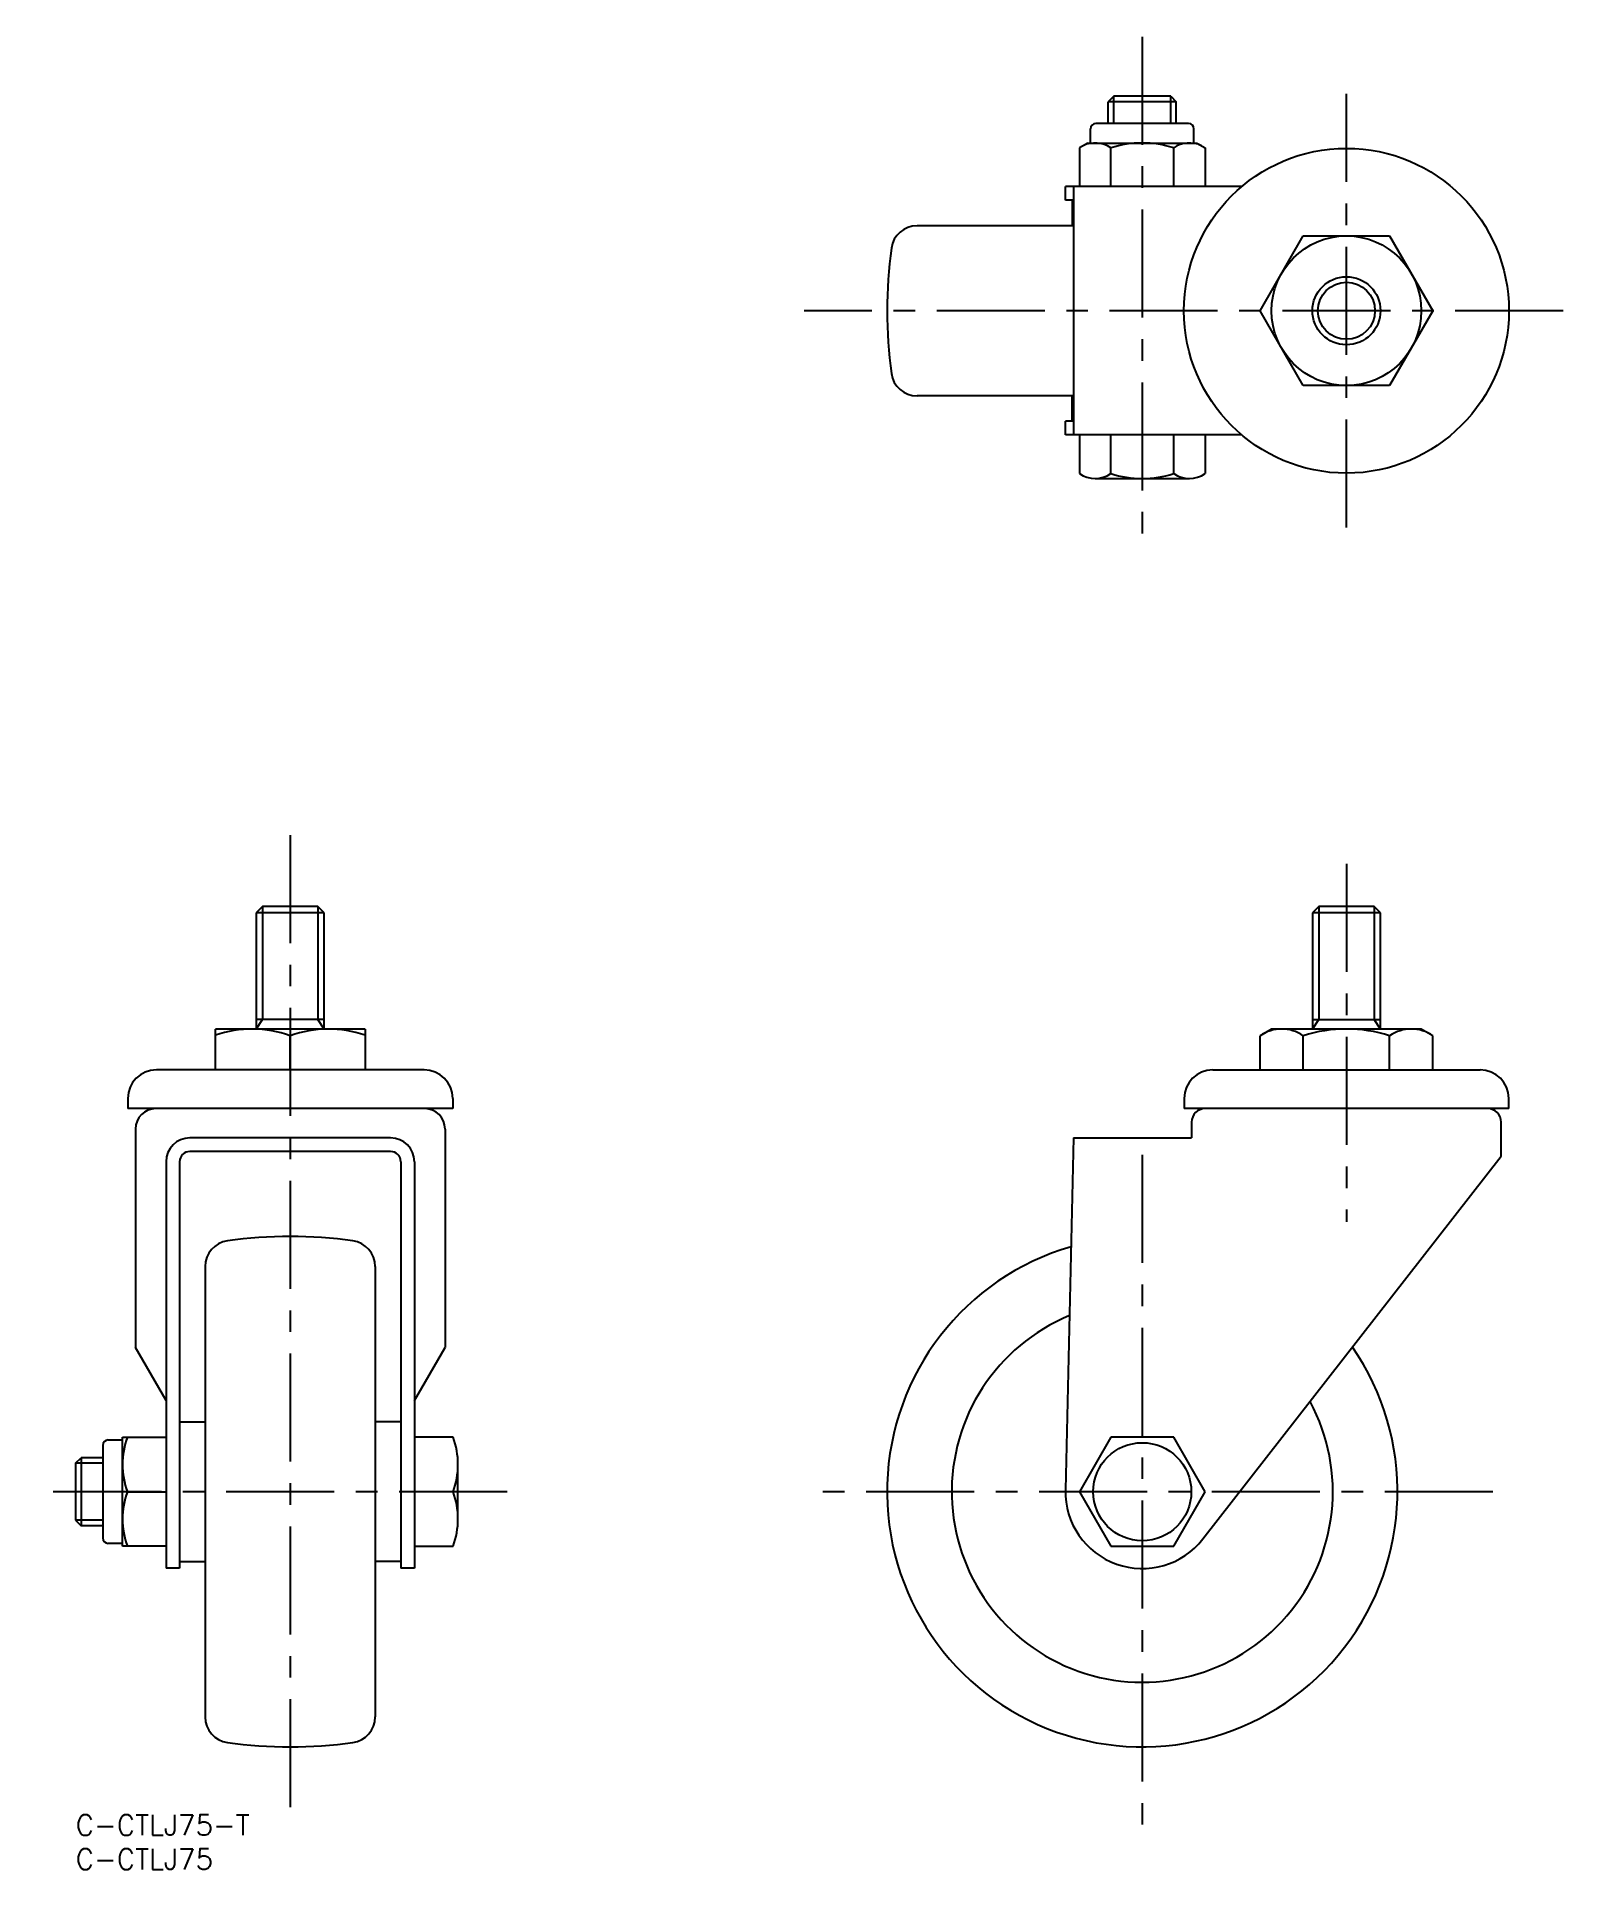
# Model space of a CAD drawing. Extents: x -6 to 219, y -8 to 261.
import ezdxf

# ---------------------------------------------------------------- set-up
doc = ezdxf.new("R2010")
doc.units = 0
doc.header["$LTSCALE"] = 0.5
doc.linetypes.add('CENTER', pattern=[50.8, 31.75, -6.35, 6.35, -6.35])
for name, color, linetype in [('MSM_CENTER', 1, 'CENTER'), ('MSM_CONTINUOUS', 7, 'CONTINUOUS'), ('MSM_NARROW', 5, 'CONTINUOUS'), ('MSM_PART_NUMBER', 7, 'CONTINUOUS')]:
    doc.layers.add(name, color=color, linetype=linetype)
doc.styles.get("Standard").update_dxf_attribs({"font": 'txt.shx', "height": 3, "bigfont": 'bigfont.shx'})

msp = doc.modelspace()

# ---------------------------------------------------------------- linework, layer by layer
at = {"layer": 'MSM_CENTER'}
for p, q in [((156.73, 261.34), (156.73, 187.66)), ((186.73, 189.19), (186.73, 252.93)), ((218.6, 221.06), (107.06, 221.06)), ((31.53, 144), (31.53, -2)), ((186.73, 139.76), (186.73, 87.14)), ((156.73, 97), (156.73, -2)), ((63.39, 47.5), (-5.73, 47.5)), ((208.23, 47.5), (109.23, 47.5))]:
    msp.add_line(p, q, dxfattribs=at)
at = {"layer": 'MSM_CONTINUOUS'}
for p, q in [((152.54, 252.59), (151.73, 251.78)), ((151.73, 248.59), (151.73, 251.78)), ((161.73, 251.78), (151.73, 251.78)), ((160.92, 252.59), (152.54, 252.59)), ((160.92, 252.59), (161.73, 251.78)), ((161.73, 248.59), (161.73, 251.78)), ((163.53, 248.59), (149.93, 248.59)), ((148.73, 245.71), (147.49, 245)), ((148.73, 245.71), (164.73, 245.71)), ((149.13, 245.71), (149.13, 247.79)), ((164.33, 245.71), (164.33, 247.79)), ((164.73, 245.71), (165.97, 245)), ((147.49, 245), (147.49, 239.31)), ((152.11, 239.31), (152.11, 245)), ((161.35, 239.31), (161.35, 245)), ((165.97, 245), (165.97, 239.31)), ((171.35, 239.31), (145.43, 239.31)), ((145.43, 237.31), (145.43, 239.31)), ((146.67, 237.31), (145.43, 237.31)), ((146.41, 237.31), (146.41, 233.56)), ((146.67, 202.81), (146.67, 239.31)), ((146.67, 233.56), (123.63, 233.56)), ((174.03, 221.06), (180.38, 232.06)), ((180.38, 232.06), (193.08, 232.06)), ((193.08, 232.06), (199.43, 221.06)), ((180.38, 210.06), (174.03, 221.06)), ((199.43, 221.06), (193.08, 210.06)), ((146.67, 208.56), (123.63, 208.56)), ((146.41, 204.81), (146.41, 208.56)), ((193.08, 210.06), (180.38, 210.06)), ((145.43, 202.81), (145.43, 204.81)), ((146.67, 204.81), (145.43, 204.81)), ((171.35, 202.81), (145.43, 202.81)), ((147.49, 202.81), (147.49, 197.13)), ((152.11, 197.13), (152.11, 202.81)), ((161.35, 197.13), (161.35, 202.81)), ((165.97, 202.81), (165.97, 197.13)), ((149.8, 196.41), (163.66, 196.41)), ((27.45, 133.5), (26.53, 132.58)), ((26.53, 132.58), (26.53, 115.5)), ((36.53, 132.58), (26.53, 132.58)), ((35.61, 133.5), (27.45, 133.5)), ((36.53, 132.58), (35.61, 133.5)), ((36.53, 115.5), (36.53, 132.58)), ((182.65, 133.5), (181.73, 132.58)), ((181.73, 132.58), (181.73, 115.5)), ((191.73, 132.58), (181.73, 132.58)), ((190.81, 133.5), (182.65, 133.5)), ((191.73, 132.58), (190.81, 133.5)), ((191.73, 115.5), (191.73, 132.58)), ((36.53, 116.9), (26.53, 116.9)), ((181.73, 116.9), (191.73, 116.9)), ((20.53, 109.5), (20.53, 115.5)), ((42.53, 115.5), (20.53, 115.5)), ((31.53, 109.5), (31.53, 114.52)), ((42.53, 115.5), (42.53, 109.5)), ((175.73, 115.5), (174.03, 114.52)), ((174.03, 109.5), (174.03, 114.52)), ((197.73, 115.5), (175.73, 115.5)), ((180.38, 109.5), (180.38, 114.52)), ((193.08, 109.5), (193.08, 114.52)), ((199.43, 114.52), (197.73, 115.5)), ((199.43, 109.5), (199.43, 114.52)), ((51.2, 109.5), (11.86, 109.5)), ((167.08, 109.5), (206.38, 109.5)), ((7.66, 105.3), (7.66, 103.8)), ((55.4, 105.3), (55.4, 103.8)), ((162.88, 105.3), (162.88, 103.8)), ((210.58, 103.8), (210.58, 105.3)), ((55.4, 103.8), (7.66, 103.8)), ((210.58, 103.8), (162.88, 103.8)), ((8.78, 100.8), (8.78, 68.69)), ((54.28, 100.8), (54.28, 68.69)), ((163.98, 101.8), (163.98, 99.5)), ((209.48, 96.8), (209.48, 101.8)), ((46.28, 99.5), (16.78, 99.5)), ((46.28, 97.5), (16.78, 97.5)), ((146.63, 99.5), (145.43, 47.76)), ((146.63, 99.5), (163.98, 99.5)), ((13.28, 96), (13.28, 36.25)), ((15.28, 96), (15.28, 36.25)), ((47.78, 96), (47.78, 36.25)), ((49.78, 96), (49.78, 36.25)), ((165.64, 40.55), (209.48, 96.8)), ((19.03, 80.6), (19.03, 14.4)), ((44.03, 80.6), (44.03, 14.4)), ((13.28, 60.9), (8.78, 68.69)), ((49.78, 60.9), (54.28, 68.69)), ((15.28, 57.78), (19.03, 57.78)), ((47.78, 57.78), (44.03, 57.78)), ((4, 54.3), (4, 40.7)), ((4.8, 55.1), (6.88, 55.1)), ((6.88, 39.5), (6.88, 55.5)), ((6.88, 55.5), (13.28, 55.5)), ((55.47, 55.5), (49.78, 55.5)), ((152.11, 55.5), (147.49, 47.5)), ((161.35, 55.5), (152.11, 55.5)), ((165.97, 47.5), (161.35, 55.5)), ((0, 51.69), (0.81, 52.5)), ((0, 51.69), (0, 43.31)), ((4, 52.5), (0.81, 52.5)), ((0.81, 52.5), (0.81, 42.5)), ((56.18, 43.5), (56.18, 51.5)), ((7.59, 47.5), (13.28, 47.5)), ((55.47, 47.5), (49.78, 47.5)), ((147.49, 47.5), (152.11, 39.5)), ((161.35, 39.5), (165.97, 47.5)), ((0, 43.31), (0.81, 42.5)), ((4, 42.5), (0.81, 42.5)), ((6.88, 39.9), (4.8, 39.9)), ((13.28, 39.5), (6.88, 39.5)), ((49.78, 39.5), (55.47, 39.5)), ((152.11, 39.5), (161.35, 39.5)), ((15.28, 36.25), (13.28, 36.25)), ((15.28, 37.22), (19.03, 37.22)), ((47.78, 37.22), (44.03, 37.22)), ((49.78, 36.25), (47.78, 36.25))]:
    msp.add_line(p, q, dxfattribs=at)
for centre, radius in [((186.73, 221.06), 23.87), ((186.73, 221.06), 11), ((186.73, 221.06), 5), ((156.73, 47.5), 7.2)]:
    msp.add_circle(centre, radius, dxfattribs=at)
for centre, radius, start, end in [((149.93, 247.79), 0.8, 90, 180), ((163.53, 247.79), 0.8, 0, 90), ((149.8, 241.63), 4.09, 55.6158, 115.6158), ((156.73, 230.43), 15.29, 72.412, 107.588), ((163.66, 241.63), 4.09, 64.3842, 124.3842), ((123.63, 229.76), 3.8, 90, 172.1501), ((186.73, 221.06), 67.5, 172.1501, 187.8499), ((123.63, 212.36), 3.8, 187.8499, 270), ((149.8, 200.5), 4.09, 235.6158, 304.3842), ((156.73, 211.7), 15.29, 252.412, 287.588), ((163.66, 200.5), 4.09, 235.6158, 304.3842), ((25.92, 99.01), 16.49, 70.1227, 109.0844), ((37.14, 99.01), 16.49, 70.9156, 109.8773), ((177.21, 109.88), 5.62, 55.6158, 124.3842), ((186.73, 94.48), 21.02, 72.412, 107.588), ((196.26, 109.86), 5.64, 55.701, 124.299), ((11.86, 105.3), 4.2, 90, 180), ((51.2, 105.3), 4.2, 0, 90), ((167.08, 105.3), 4.2, 90, 180), ((206.38, 105.3), 4.2, 360, 90), ((11.78, 100.8), 3, 90, 180), ((51.28, 100.8), 3, 0, 90), ((165.98, 101.8), 2, 90, 180), ((207.48, 101.8), 2, 360, 90), ((16.78, 96), 3.5, 90, 180), ((16.78, 96), 1.5, 90, 180), ((46.28, 96), 3.5, 0, 90), ((46.28, 96), 1.5, 0, 90), ((22.83, 80.6), 3.8, 97.8499, 180), ((31.53, 17.5), 67.5, 82.1501, 97.8499), ((40.23, 80.6), 3.8, 0, 82.1501), ((156.73, 47.5), 37.5, 106.2124, 34.5302), ((156.73, 47.5), 28, 112.4763, 28.2663), ((4.8, 54.3), 0.8, 90, 180), ((18.43, 51.5), 11.55, 159.7438, 200.2562), ((44.63, 51.5), 11.55, 339.7438, 20.2562), ((18.43, 43.5), 11.55, 159.7438, 200.2562), ((44.63, 43.5), 11.55, 339.7438, 20.2562), ((156.73, 47.5), 11.3, 178.6747, 322.0679), ((4.8, 40.7), 0.8, 180, 270), ((22.83, 14.4), 3.8, 180, 262.1501), ((40.23, 14.4), 3.8, 277.8499, 0), ((31.53, 77.5), 67.5, 262.1501, 277.8499)]:
    msp.add_arc(centre, radius, start, end, dxfattribs=at)
at = {"layer": 'MSM_NARROW'}
for p, q in [((152.54, 248.59), (152.54, 252.59)), ((160.92, 248.59), (160.92, 252.59)), ((27.45, 133.5), (27.45, 116.9)), ((35.61, 133.5), (35.61, 116.9)), ((182.65, 133.5), (182.65, 116.9)), ((190.81, 133.5), (190.81, 116.9)), ((26.53, 115.5), (27.45, 116.9)), ((36.53, 115.5), (35.61, 116.9)), ((181.73, 115.5), (182.65, 116.9)), ((191.73, 115.5), (190.81, 116.9)), ((4, 51.69), (0, 51.69)), ((4, 43.31), (0, 43.31))]:
    msp.add_line(p, q, dxfattribs=at)
msp.add_circle((186.73, 221.06), 4.19, dxfattribs=at)

# ---------------------------------------------------------------- texts
at = {"layer": 'MSM_PART_NUMBER'}
for s, p in [('C-CTLJ75-T', (0, -3)), ('C-CTLJ75', (0, -8))]:
    msp.add_text(s, height=3, dxfattribs=at).set_placement(p)

doc.saveas('drawing.dxf')
